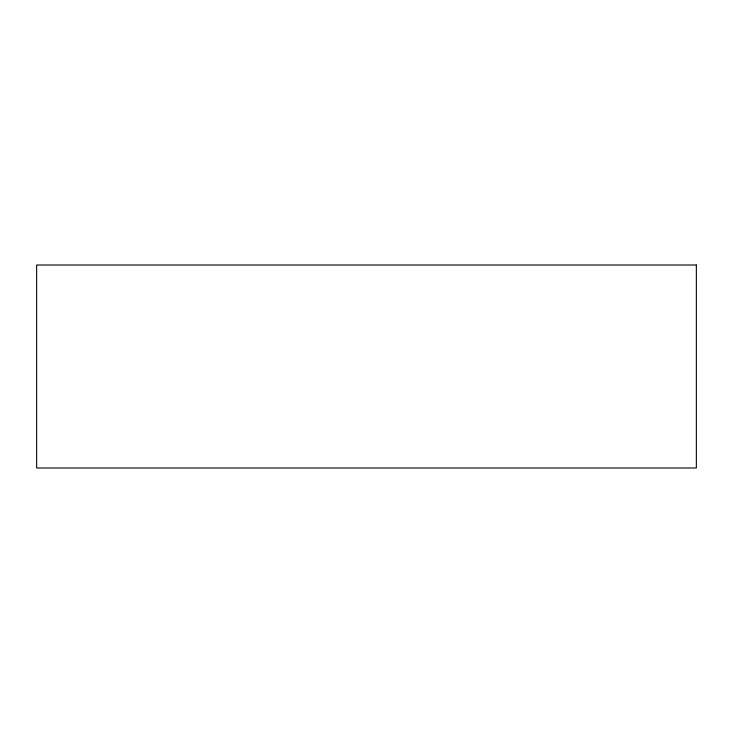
<?xml version="1.0" encoding="UTF-8"?>
<svg xmlns="http://www.w3.org/2000/svg" width="733" height="733" viewBox="0 0 733 733"><rect width="100%" height="100%" fill="white"/><g stroke="black" fill="none" stroke-linecap="round" stroke-linejoin="round"><path stroke-width="1.1" d="M696.35 265.007L36.65 265.007L36.65 467.993L696.35 467.993L696.35 265.007"/></g></svg>
